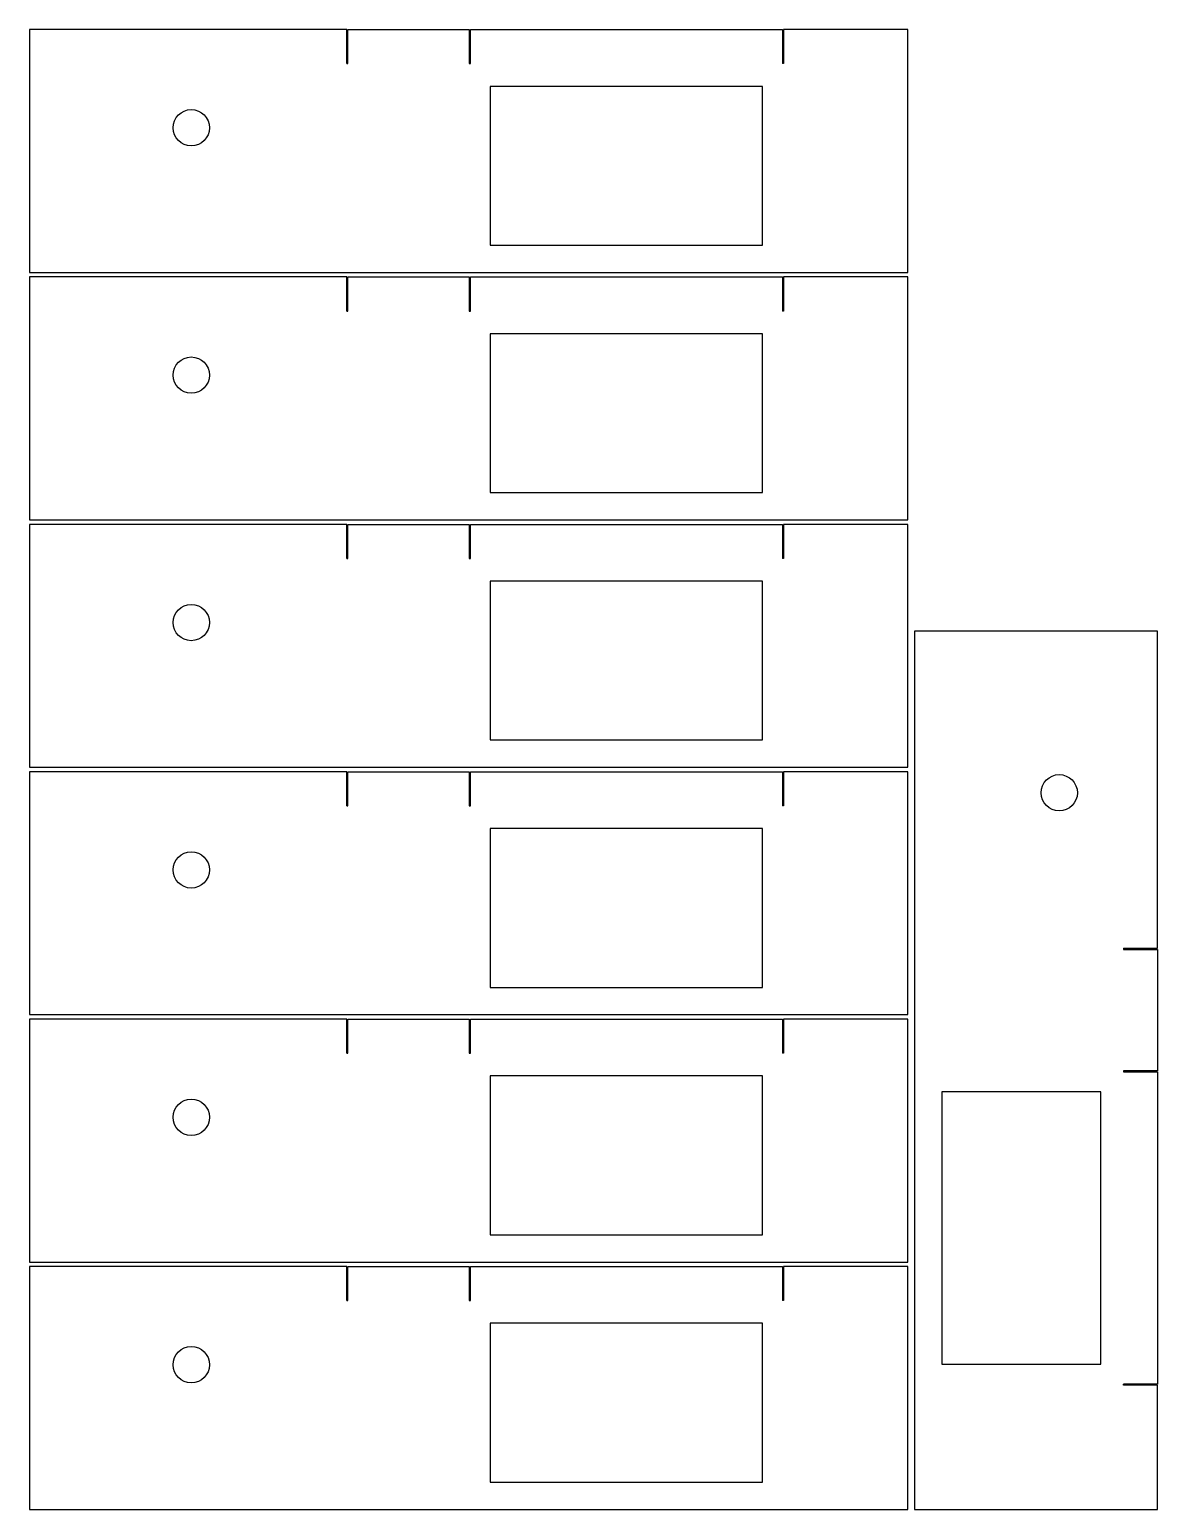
# Model space of a CAD drawing. Header units: inches. Extents: x 5543 to 6537, y 267 to 1571.
import ezdxf

# ---------------------------------------------------------------- set-up
doc = ezdxf.new("R2010")
doc.units = ezdxf.units.IN
doc.header["$MEASUREMENT"] = 0

msp = doc.modelspace()

# ---------------------------------------------------------------- linework, layer by layer
for points in [[(5822.5, 1541), (5822.5, 1571), (5547.5, 1571), (5544.5, 1571), (5543, 1571), (5543, 1569.5), (5543, 1358.5), (5543, 1357), (5544.5, 1357), (6315.5, 1357), (6317, 1357), (6317, 1358.5), (6317, 1569.5), (6317, 1571), (6315.5, 1571), (6207.5, 1571), (6207.5, 1541), (6206.5, 1541)], [(5822.5, 1541), (5823.5, 1541), (5823.5, 1571), (5930.5, 1571), (5930.5, 1541)], [(5930.5, 1541), (5931.5, 1541), (5931.5, 1571), (6206.5, 1571), (6206.5, 1541)], [(5822.5, 1323), (5822.5, 1353), (5547.5, 1353), (5544.5, 1353), (5543, 1353), (5543, 1351.5), (5543, 1140.5), (5543, 1139), (5544.5, 1139), (6315.5, 1139), (6317, 1139), (6317, 1140.5), (6317, 1351.5), (6317, 1353), (6315.5, 1353), (6207.5, 1353), (6207.5, 1323), (6206.5, 1323)], [(5822.5, 1323), (5823.5, 1323), (5823.5, 1353), (5930.5, 1353), (5930.5, 1323)], [(5930.5, 1323), (5931.5, 1323), (5931.5, 1353), (6206.5, 1353), (6206.5, 1323)], [(5822.5, 1105), (5822.5, 1135), (5547.5, 1135), (5544.5, 1135), (5543, 1135), (5543, 1133.5), (5543, 922.5), (5543, 921), (5544.5, 921), (6315.5, 921), (6317, 921), (6317, 922.5), (6317, 1133.5), (6317, 1135), (6315.5, 1135), (6207.5, 1135), (6207.5, 1105), (6206.5, 1105)], [(5822.5, 1105), (5823.5, 1105), (5823.5, 1135), (5930.5, 1135), (5930.5, 1105)], [(5930.5, 1105), (5931.5, 1105), (5931.5, 1135), (6206.5, 1135), (6206.5, 1105)], [(6507, 761.5), (6537, 761.5), (6537, 1036.5), (6537, 1039.5), (6537, 1041), (6535.5, 1041), (6324.5, 1041), (6323, 1041), (6323, 1039.5), (6323, 268.5), (6323, 267), (6324.5, 267), (6535.5, 267), (6537, 267), (6537, 268.5), (6537, 376.5), (6507, 376.5), (6507, 377.5)], [(5822.5, 887), (5822.5, 917), (5547.5, 917), (5544.5, 917), (5543, 917), (5543, 915.5), (5543, 704.5), (5543, 703), (5544.5, 703), (6315.5, 703), (6317, 703), (6317, 704.5), (6317, 915.5), (6317, 917), (6315.5, 917), (6207.5, 917), (6207.5, 887), (6206.5, 887)], [(5822.5, 887), (5823.5, 887), (5823.5, 917), (5930.5, 917), (5930.5, 887)], [(5930.5, 887), (5931.5, 887), (5931.5, 917), (6206.5, 917), (6206.5, 887)], [(6507, 761.5), (6507, 760.5), (6537, 760.5), (6537, 653.5), (6507, 653.5)], [(5822.5, 669), (5822.5, 699), (5547.5, 699), (5544.5, 699), (5543, 699), (5543, 697.5), (5543, 486.5), (5543, 485), (5544.5, 485), (6315.5, 485), (6317, 485), (6317, 486.5), (6317, 697.5), (6317, 699), (6315.5, 699), (6207.5, 699), (6207.5, 669), (6206.5, 669)], [(5822.5, 669), (5823.5, 669), (5823.5, 699), (5930.5, 699), (5930.5, 669)], [(5930.5, 669), (5931.5, 669), (5931.5, 699), (6206.5, 699), (6206.5, 669)], [(6507, 653.5), (6507, 652.5), (6537, 652.5), (6537, 377.5), (6507, 377.5)], [(5822.5, 451), (5822.5, 481), (5547.5, 481), (5544.5, 481), (5543, 481), (5543, 479.5), (5543, 268.5), (5543, 267), (5544.5, 267), (6315.5, 267), (6317, 267), (6317, 268.5), (6317, 479.5), (6317, 481), (6315.5, 481), (6207.5, 481), (6207.5, 451), (6206.5, 451)], [(5822.5, 451), (5823.5, 451), (5823.5, 481), (5930.5, 481), (5930.5, 451)], [(5930.5, 451), (5931.5, 451), (5931.5, 481), (6206.5, 481), (6206.5, 451)]]:
    msp.add_lwpolyline(points)
for points in [[(5949, 1381), (6189, 1381), (6189, 1521), (5949, 1521)], [(5949, 1163), (6189, 1163), (6189, 1303), (5949, 1303)], [(5949, 945), (6189, 945), (6189, 1085), (5949, 1085)], [(5949, 727), (6189, 727), (6189, 867), (5949, 867)], [(5949, 509), (6189, 509), (6189, 649), (5949, 649)], [(6347, 635), (6347, 395), (6487, 395), (6487, 635)], [(5949, 291), (6189, 291), (6189, 431), (5949, 431)]]:
    msp.add_lwpolyline(points, close=True)
for centre in [(5685.5, 1484.5), (5685.5, 1266.5), (5685.5, 1048.5), (6450.5, 898.5), (5685.5, 830.5), (5685.5, 612.5), (5685.5, 394.5)]:
    msp.add_circle(centre, 16)

doc.saveas('drawing.dxf')
